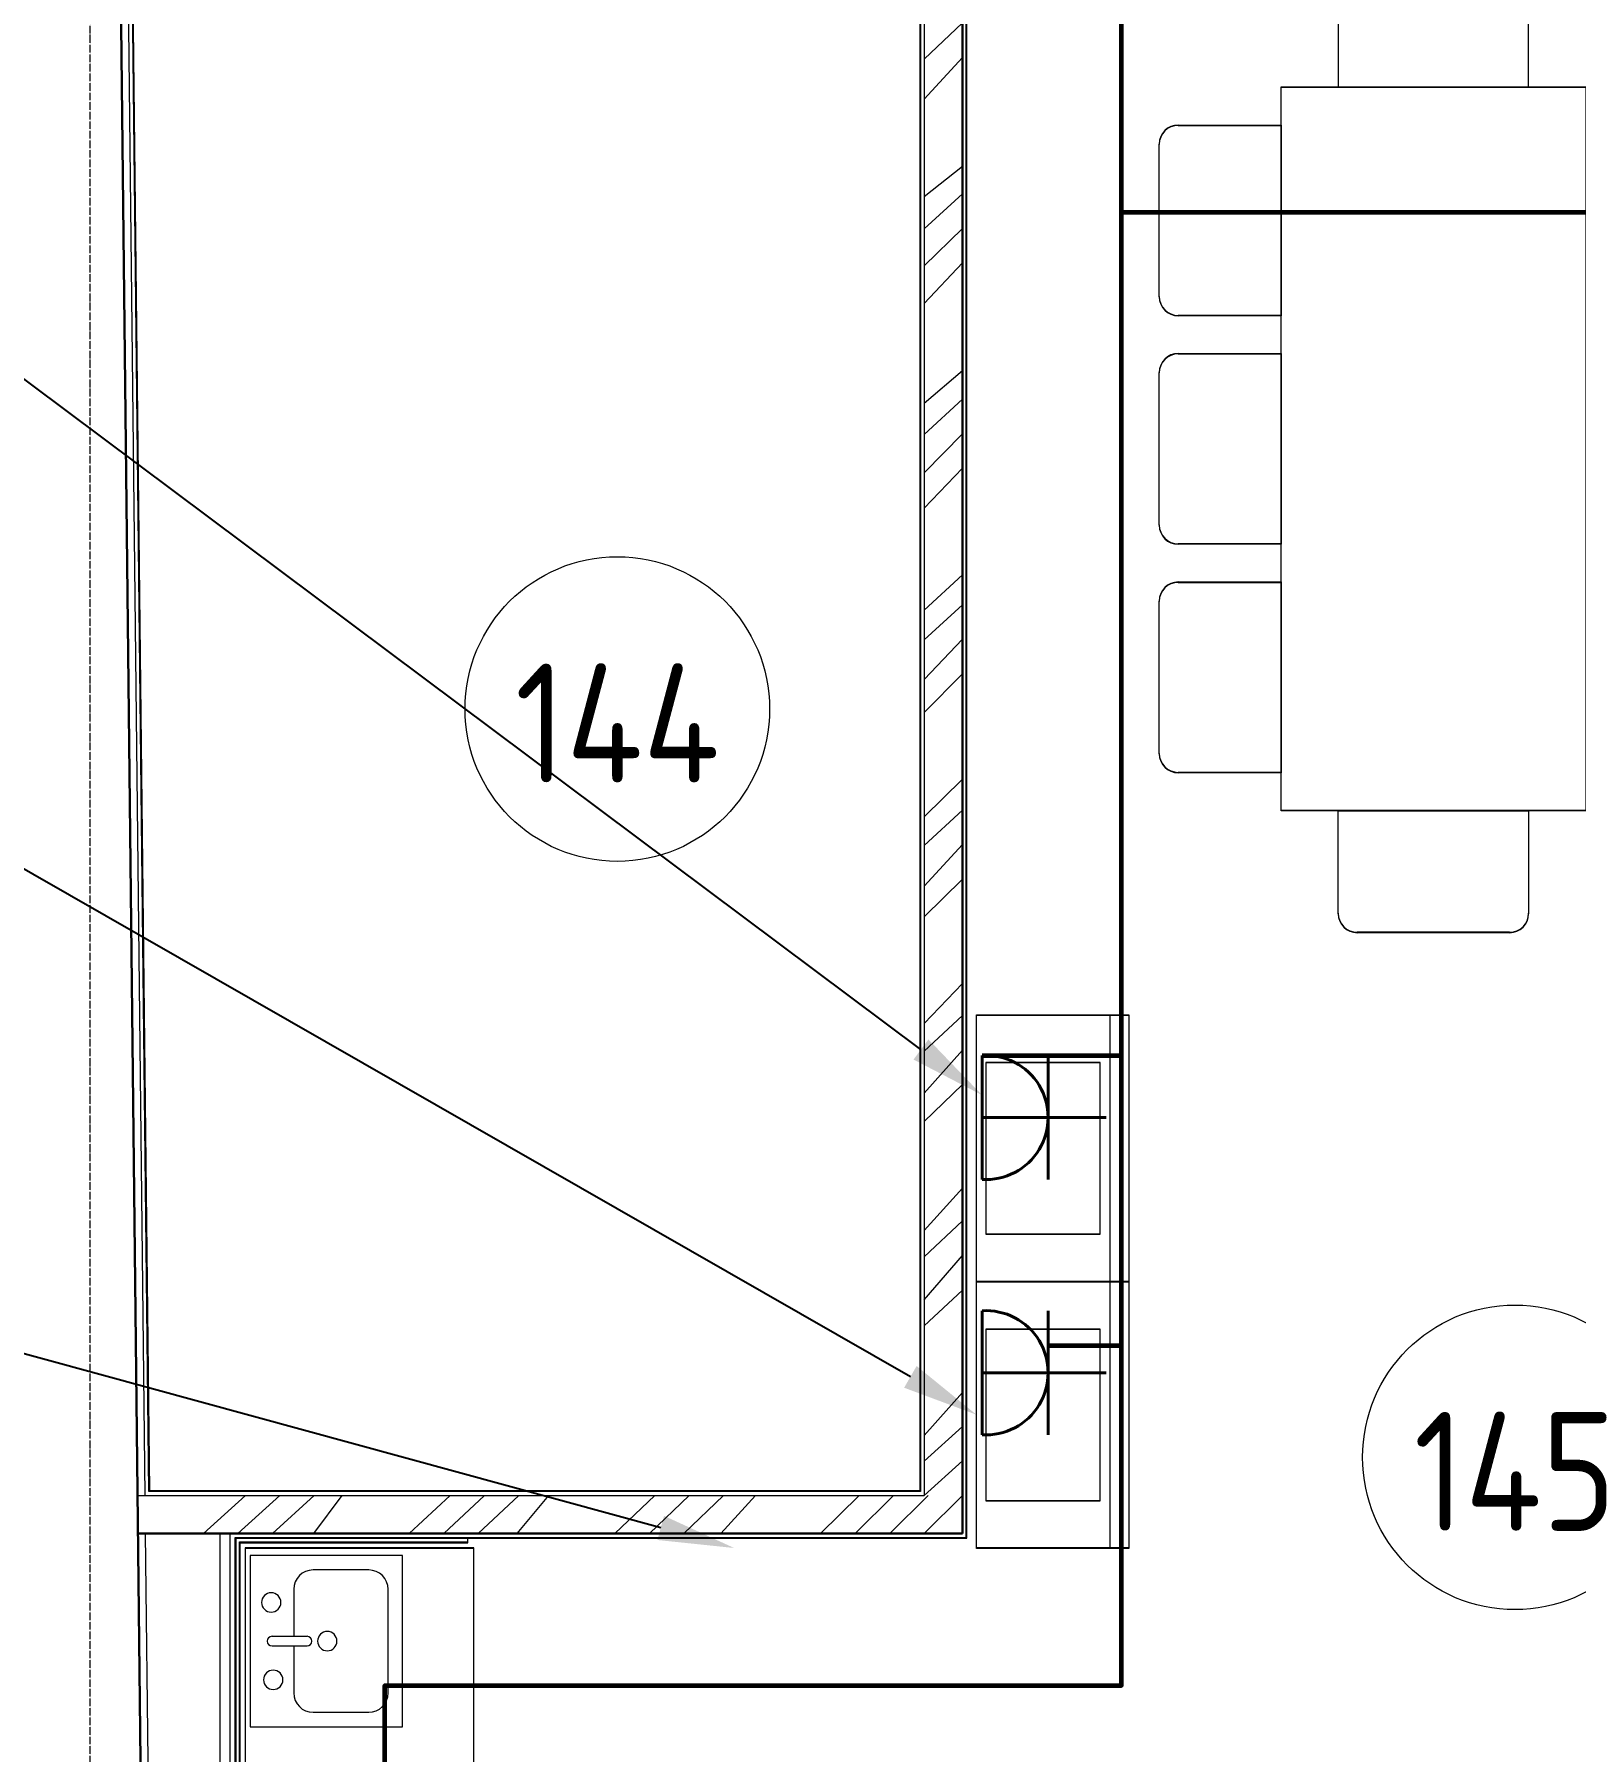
# Model space of a CAD drawing. Header units: millimetres. Extents: x -32 to 417638015, y -35 to 175284279.
# Drawn here: x 416306458 to 416310506, y 175234859 to 175239368 of the extents above; entities that cross this region are included whole.
import ezdxf
from ezdxf import colors
from ezdxf.entities.mleader import LeaderData, LeaderLine
from ezdxf.math import Vec2, Vec3

# ---------------------------------------------------------------- set-up
doc = ezdxf.new("R2010")
doc.units = ezdxf.units.MM
doc.linetypes.add('ADSK_Линия сетки', pattern=[25, 20, -2.5, 0, -2.5])
for name, color, linetype, lineweight in [('_ЭМ_гофра', 5, 'Continuous', 60), ('_ЭМ_ТХобщее_слой', 7, 'Continuous', 30), ('Аннотация', 7, 'Continuous', 18), ('Оси', 253, 'Continuous', 9), ('Сантехника', 7, 'Continuous', 18), ('Стены внутренние', 7, 'Continuous', 18), ('Стены несущие', 7, 'Continuous', 30), ('Стены отделка', 7, 'Continuous', 30), ('Стены штриховка', 7, 'Continuous', 9), ('ТХ', 5, 'Continuous', 0), ('ШТРИХОВКА', 252, 'Continuous', 15), ('ЭМ', 5, 'Continuous', 40)]:
    doc.layers.add(name, color=color, linetype=linetype, lineweight=lineweight)
doc.layers.add('_ЭМ_Надписи', color=7, linetype='Continuous')
doc.layers.add('ЭОМ_Лотки рабочие', color=5, linetype='Continuous')
doc.layers.add('Линии', color=7, linetype='Continuous', lineweight=9, true_color=0x00a600)
doc.styles.add('GOST Common', font='GOST_Common.ttf', dxfattribs={"width": 0.9, "height": 349.9999999999996})
doc.styles.add('ЭОМ', font='isocpeur.ttf', dxfattribs={"width": 0.85, "height": 250})
pattern_1 = [(45, (-31496.66335460375, 188.9018102923583), (-269.4076836320746, 269.4076836320746), []), (45, (-31406.86075460375, 188.9018102923583), (-269.4076836320746, 269.4076836320746), []), (45, (-31317.05815460374, 188.9018102923583), (-269.4076836320746, 269.4076836320746), []), (45, (-31227.25535460375, 188.9018102923583), (-269.4076836320746, 269.4076836320746), [])]

# ---------------------------------------------------------------- blocks, each defined once
blk = doc.blocks.new('ТХ 1 этаж.')
at = {"layer": 'ТХ', "color": 252, "true_color": 0x939598}
for p, q in [((51940.67886979587, 3727.579405125463), (51940.67886979587, 3027.579405125463)), ((51940.67886979587, 3027.579405125463), (51940.67886979587, 2327.579405125463))]:
    blk.add_line(p, q, dxfattribs=at)
for points in [[(52540.67886979587, 6434.316413370369), (52540.67886979587, 6164.316413370369), (53040.67886979587, 6164.316413370369), (53040.67886979587, 6434.316413370369)], [(52120.67886979587, 6064.316413370369), (52390.67886979587, 6064.316413370369), (52390.67886979587, 5564.316413370369), (52120.67886979587, 5564.316413370369)], [(52070.67886979587, 5614.316413370369), (52070.67886979587, 6014.316413370369)], [(52120.67886979587, 5464.316413370369), (52390.67886979587, 5464.316413370369), (52390.67886979587, 4964.316413370369), (52120.67886979587, 4964.316413370369)], [(52070.67886979587, 5014.316413370369), (52070.67886979587, 5414.316413370369)], [(52120.67886979587, 4864.316413370369), (52390.67886979587, 4864.316413370369), (52390.67886979587, 4364.316413370369), (52120.67886979587, 4364.316413370369)], [(52070.67886979587, 4414.316413370369), (52070.67886979587, 4814.316413370369)], [(52540.67886979587, 3994.316413370369), (52540.67886979587, 4264.316413370369), (53040.67886979587, 4264.316413370369), (53040.67886979587, 3994.316413370369)], [(52990.67886979587, 3944.316413370369), (52590.67886979587, 3944.316413370369)]]:
    blk.add_lwpolyline(points, dxfattribs=at)
for points in [[(52390.67886979587, 6164.316413370369), (53190.67886979587, 6164.316413370369), (53190.67886979587, 4264.316413370369), (52390.67886979587, 4264.316413370369)], [(51990.67886979587, 3727.579405125463), (51990.67886979587, 3027.579405125463), (51590.67886979587, 3027.579405125463), (51590.67886979587, 3727.579405125463)], [(51615.67886979587, 3602.579405125463), (51615.67886979587, 3152.579405125463), (51915.67886979587, 3152.579405125463), (51915.67886979587, 3602.579405125463)], [(51990.67886979587, 3027.579405125463), (51990.67886979587, 2327.579405125463), (51590.67886979587, 2327.579405125463), (51590.67886979587, 3027.579405125463)], [(51615.67886979587, 2902.579405125463), (51615.67886979587, 2452.579405125463), (51915.67886979587, 2452.579405125463), (51915.67886979587, 2902.579405125463)], [(49670.36059532553, 2327.579405125463), (49670.36059532553, -672.4205948745366), (50270.36059532553, -672.4205948745366), (50270.36059532553, 2327.579405125463)]]:
    blk.add_lwpolyline(points, close=True, dxfattribs=at)
for centre, start, end in [((52120.67886979587, 6014.316413370369), 90, 180), ((52120.67886979587, 5614.316413370369), 180, 270), ((52120.67886979587, 5414.316413370369), 90, 180), ((52120.67886979587, 5014.316413370369), 180, 270), ((52120.67886979587, 4814.316413370369), 90, 180), ((52120.67886979587, 4414.316413370369), 180, 270), ((52590.67886979587, 3994.316413370369), 180, 270), ((52990.67886979587, 3994.316413370369), 270, 0)]:
    blk.add_arc(centre, 50, start, end, dxfattribs=at)
blk = doc.blocks.new('1 этаж')
at = {"layer": 'Стены внутренние', "lineweight": 9}
h = blk.add_hatch(dxfattribs=at)
h.set_pattern_fill('ANSI34', color=8, scale=20)
h.set_pattern_definition(pattern_1)
h.paths.add_polyline_path([(42942.20057343825, 8780.912750964828), (42478.41892741737, 8780.912750964828), (42479.52747524111, 8680.91275096481), (42942.20057343825, 8680.91275096481)])
h.paths.add_polyline_path([(44597.20057343831, 4020.958765830193), (44697.20057343834, 4020.958765830193), (44697.20057343834, 8483.90181029179), (44597.20057343831, 8483.90181029179), (44597.20057343831, 4493.132939909465)])
h.paths.add_polyline_path([(45579.70057343837, 8680.91275096474), (45579.70057343837, 8780.912750964828), (44012.20057343825, 8780.912750964828), (44012.20057343825, 8680.91275096481), (44597.20057343831, 8680.91275096474), (44597.20057343831, 8483.90181029179), (44697.20057343834, 8483.901810291787), (44697.20057343834, 8680.91275096474)])
h = blk.add_hatch(dxfattribs=at)
h.set_pattern_fill('ANSI34', color=8, scale=20, style=0)
h.set_pattern_definition(pattern_1)
h.paths.add_polyline_path([(44697.20057343834, 3920.958765830208), (44697.20057343834, 4020.958765830193), (42531.18529373046, 4020.958765830184), (42532.2938415542, 3920.958765830223), (44597.20057343831, 3920.958765830208)])
at = {"layer": 'Линии', "color": 8}
for centre in [(43791.08931711828, 6086.040705512627), (46148.17851705244, 4121.052995956852)]:
    blk.add_circle(centre, 400, dxfattribs=at)
at = {"layer": 'Оси', "color": 8, "linetype": 'ADSK_Линия сетки'}
blk.add_line((42406.7659264767, -4162.595295516358), (42406.76592647674, 21955.21979350081), dxfattribs=at)
at = {"layer": 'Сантехника', "color": 8}
for p, q in [((42827.08229896797, 3863.377049634172), (42827.08229896797, 3413.377049634173)), ((43227.08229896797, 3863.377049634167), (42827.08229896797, 3863.377049634172)), ((43227.08229896796, 3863.377049634162), (42827.08229896797, 3863.377049634167)), ((42827.08229896797, 3863.377049634167), (42827.08229896797, 3413.377049634167)), ((43227.08229896797, 3413.377049634169), (43227.08229896797, 3863.377049634167)), ((43227.08229896796, 3413.377049634162), (43227.08229896796, 3863.377049634162)), ((43138.18229896797, 3825.277049634165), (42992.18229896799, 3825.277049634167)), ((42941.38229896798, 3774.477049634159), (42941.38229896797, 3651.077049634165)), ((43188.98229896797, 3502.277049634169), (43188.98229896797, 3774.477049634167)), ((42884.23229896797, 3651.077049634166), (42976.28229896797, 3651.077049634164)), ((42884.23229896797, 3625.677049634166), (42976.28229896797, 3625.677049634164)), ((42941.38229896798, 3625.677049634165), (42941.38229896797, 3502.277049634164)), ((42992.18229896796, 3451.477049634171), (43138.18229896796, 3451.477049634169)), ((42827.08229896797, 3413.377049634173), (43227.08229896797, 3413.377049634169)), ((42827.08229896797, 3413.377049634167), (43227.08229896796, 3413.377049634162))]:
    blk.add_line(p, q, dxfattribs=at)
for centre, radius, start, end in [((42992.18229896798, 3774.477049634158), 50.80000000000864, 90, 180), ((43138.18229896797, 3774.477049634168), 50.79999999999804, 0, 90), ((42882.11436776065, 3739.977049634165), 25.40000000000011, 90, 270), ((42882.11436776065, 3739.977049634165), 25.40000000000013, 270, 90), ((43029.42770008161, 3638.377049634164), 25.39999999999978, 90, 270), ((43029.42770008161, 3638.377049634164), 25.39999999999977, 270, 90), ((42884.23229896797, 3638.377049634165), 12.7, 90, 270), ((42976.28229896797, 3638.377049634164), 12.69999999999997, 270, 90), ((42887.31109252197, 3536.777049634166), 25.40000000000019, 90, 270), ((42887.31109252197, 3536.777049634166), 25.40000000000022, 270, 90), ((42992.18229896796, 3502.277049634163), 50.79999999999228, 180, 270), ((43138.18229896796, 3502.277049634169), 50.79999999999976, 270, 0)]:
    blk.add_arc(centre, radius, start, end, dxfattribs=at)
at = {"layer": 'Стены несущие', "color": 8}
for p, q in [((42546.19309529301, 2667.133406092822), (42473.95654233659, 9183.456058998392)), ((44697.20057343837, 3920.958765830208), (44697.20057343834, 8680.91275096474)), ((42532.2938415542, 3920.958765830208), (44697.20057343837, 3920.958765830208))]:
    blk.add_line(p, q, dxfattribs=at)
at = {"layer": 'Стены отделка', "color": 8, "lineweight": 9}
for p, q in [((42551.18652257102, 4020.958765830184), (42499.52870408166, 8680.91275096481)), ((44585.20057343831, 8668.912750964744), (44585.20057343831, 4032.958765830183)), ((44597.20057343831, 8680.91275096474), (44597.20057343831, 4020.958765830186)), ((44709.20057343837, 3910.958765830172), (44709.20057343837, 8668.912750964744)), ((42563.05423413648, 4032.958765830183), (42516.00966036762, 8276.760680507316)), ((42531.18529373046, 4020.958765830184), (44597.20057343831, 4020.958765830186)), ((44585.20057343828, 4032.958765830183), (42563.05423413651, 4032.958765830183)), ((42566.00648456207, 2684.0780581416), (42552.29507039476, 3920.958765830208)), ((42747.20057343825, 3895.958765830197), (42747.20057343825, 1753.805309120429)), ((42787.20057343825, 651.3043285265485), (42787.20057343825, 3910.958765830323)), ((42788.88229896798, 3908.958765830208), (42788.88229896798, 651.2925528096021)), ((42788.88229896798, 3908.958765830208), (44707.20057343831, 3908.958765830208)), ((42800.88229896798, 1478.377049634164), (42800.88229896798, 3896.958765830208)), ((42800.88229896795, 3896.958765830208), (43398.88229896798, 3896.958765830208))]:
    blk.add_line(p, q, dxfattribs=at)
at = {"layer": 'Стены штриховка', "color": 8}
for p, q in [((44587.20057343831, 8670.912750964777), (44587.20057343831, 4030.958765830217)), ((44707.20057343831, 3908.958765830208), (44707.20057343831, 8670.912750964777)), ((42561.07628220893, 4030.958765830148), (42513.98736652706, 8278.760680507283)), ((44587.20057343831, 4030.958765830148), (42561.0762822089, 4030.958765830148)), ((42747.20057343825, 3920.958765830208), (42747.20057343825, 3895.958765830197)), ((42774.20057343828, 651.3043285265485), (42774.20057343825, 3920.958765830208)), ((42787.20057343825, 3910.958765830323), (44709.20057343837, 3910.958765830172)), ((42798.882298968, 1478.377049634164), (42798.88229896798, 3898.958765830321)), ((42798.88229896798, 3898.958765830321), (43398.88229896798, 3898.958765830273)), ((43398.88229896798, 3896.958765830208), (43398.88229896798, 3908.958765830208)), ((44707.20057343831, 3908.958765830208), (44709.20057343837, 3908.958765830208)), ((44709.20057343837, 3908.958765830208), (44709.20057343837, 3910.958765830172))]:
    blk.add_line(p, q, dxfattribs=at)
at = {"layer": 'ЭОМ_Лотки рабочие'}
blk.add_blockref('ТХ 1 этаж.', (-6856.491728035588, 1554.379405807718), dxfattribs=at)
at = {"layer": 'Аннотация', "color": 8, "lineweight": 9, "char_height": 312.5000000000001, "width": 520.2111192702771, "attachment_point": 5, "line_spacing_factor": 1.022765581104984, "style": 'GOST Common'}
for s, insert in [('144', (43791.08931711828, 6049.092585253995)), ('145', (46148.17851705244, 4084.104875698336))]:
    blk.add_mtext(s, dxfattribs=dict(at, insert=insert))
blk = doc.blocks.new('_ЭМ_ТХ2_1этаж')
at = {"layer": 'ТХ', "color": 252, "true_color": 0x939598}
for p, q in [((163088.5697493191, -65465.93186383575), (163088.5697493191, -66165.93186383575)), ((163088.5697493191, -66165.93186383575), (163088.5697493191, -66865.93186383575))]:
    blk.add_line(p, q, dxfattribs=at)
for points in [[(163688.5697493191, -62759.19485559082), (163688.5697493191, -63029.19485559082), (164188.5697493191, -63029.19485559082), (164188.5697493191, -62759.19485559082)], [(163268.5697493191, -63129.19485559082), (163538.5697493191, -63129.19485559082), (163538.5697493191, -63629.19485559082), (163268.5697493191, -63629.19485559082)], [(163218.5697493191, -63579.19485559082), (163218.5697493191, -63179.19485559082)], [(163268.5697493191, -63729.19485559082), (163538.5697493191, -63729.19485559082), (163538.5697493191, -64229.19485559082), (163268.5697493191, -64229.19485559082)], [(163218.5697493191, -64179.19485559082), (163218.5697493191, -63779.19485559082)], [(163268.5697493191, -64329.19485559082), (163538.5697493191, -64329.19485559082), (163538.5697493191, -64829.19485559082), (163268.5697493191, -64829.19485559082)], [(163218.5697493191, -64779.19485559082), (163218.5697493191, -64379.19485559082)], [(163688.5697493191, -65199.19485559082), (163688.5697493191, -64929.19485559082), (164188.5697493191, -64929.19485559082), (164188.5697493191, -65199.19485559082)], [(164138.5697493191, -65249.19485559082), (163738.5697493191, -65249.19485559082)]]:
    blk.add_lwpolyline(points, dxfattribs=at)
for points in [[(163538.5697493191, -63029.19485559082), (164338.5697493191, -63029.19485559082), (164338.5697493191, -64929.19485559082), (163538.5697493191, -64929.19485559082)], [(163138.5697493191, -65465.93186383575), (163138.5697493191, -66165.93186383575), (162738.5697493191, -66165.93186383575), (162738.5697493191, -65465.93186383575)], [(162763.5697493191, -65590.93186383575), (162763.5697493191, -66040.93186383575), (163063.5697493191, -66040.93186383575), (163063.5697493191, -65590.93186383575)], [(163138.5697493191, -66165.93186383575), (163138.5697493191, -66865.93186383575), (162738.5697493191, -66865.93186383575), (162738.5697493191, -66165.93186383575)], [(162763.5697493191, -66290.93186383575), (162763.5697493191, -66740.93186383575), (163063.5697493191, -66740.93186383575), (163063.5697493191, -66290.93186383575)], [(160818.2514748488, -66865.93186383575), (160818.2514748488, -69865.93186383575), (161418.2514748488, -69865.93186383575), (161418.2514748488, -66865.93186383575)]]:
    blk.add_lwpolyline(points, close=True, dxfattribs=at)
for centre, start, end in [((163268.5697493191, -63179.19485559082), 90, 180), ((163268.5697493191, -63579.19485559082), 180, 270), ((163268.5697493191, -63779.19485559082), 90, 180), ((163268.5697493191, -64179.19485559082), 180, 270), ((163268.5697493191, -64379.19485559082), 90, 180), ((163268.5697493191, -64779.19485559082), 180, 270), ((163738.5697493191, -65199.19485559082), 180, 270), ((164138.5697493191, -65199.19485559082), 270, 0)]:
    blk.add_arc(centre, 50, start, end, dxfattribs=at)
blk = doc.blocks.new('1м розетка IP20')
at = {"layer": 'ЭМ', "color": 5}
for p, q in [((-10.46755168188247, 162.7321568910265), (-10.46755168192612, -162.7321568912412)), ((163.0684657593665, 162.7321568816078), (163.0684657593374, -162.7321569010965)), ((-10.46755168189702, -1.091393642127514e-10), (315.4856732268672, -3.637978807091713e-11))]:
    blk.add_line(p, q, dxfattribs=at)
blk.add_arc((0, 0), 163.0684657580474, 266.3195877734414, 93.6804122265587, dxfattribs=at)

msp = doc.modelspace()

# ---------------------------------------------------------------- linework, layer by layer
at = {"layer": '_ЭМ_гофра', "linetype": 'ByBlock'}
for points in [[(416307378.4437426, 175232670.9396499), (416307378.4437426, 175235032.7366051), (416309313.2707364, 175235032.7366051), (416309313.2707364, 175243408.5324271)], [(416312682.7100022, 175238900.9043554), (416309313.2707364, 175238900.9043554)], [(416308946.8206804, 175236687.0564258), (416309313.2707364, 175236687.0564258)], [(416309122.7862001, 175235925.7621603), (416309313.2707364, 175235925.7621603)]]:
    msp.add_lwpolyline(points, dxfattribs=at)

# ---------------------------------------------------------------- block references
at = {"layer": '_ЭМ_ТХобщее_слой', "lineweight": 50}
msp.add_blockref('_ЭМ_ТХ2_1этаж', (416146193.7251987, 175302259.5538031), dxfattribs=at)
at = {"layer": 'ШТРИХОВКА'}
msp.add_blockref('1 этаж', (416264198.1010904, 175231510.6631508), dxfattribs=at)
at = {"layer": 'ЭМ'}
for p in [(416308957.2882321, 175236524.2770291), (416308957.2882321, 175235853.8312176)]:
    msp.add_blockref('1м розетка IP20', p, dxfattribs=at)

# ---------------------------------------------------------------- leaders
at = {"layer": '_ЭМ_Надписи', "color": 7, "ltscale": 5}
ml = msp.add_multileader_mtext('Standard', dxfattribs=at)
ml.set_content('{\\fGOST Common|b0|i0|c204|p34;\\W0.9;\\C256;1ЩРС-2\\fISOCPEUR|b0|i0|c204|p34;\\W0.85; Гр.9\\P\\pxql;МФУ\\P\\fGOST Common|b0|i0|c0|p34;\\W0.9;h=\\fGOST Common|b0|i0|c204|p34;0\\fGOST Common|b0|i0|c0|p34;.\\fGOST Common|b0|i0|c204|p34;3м}', color=1, style='ЭОМ')
ml.set_leader_properties()
ml.build(insert=Vec2(0, 0))
ml.multileader.update_dxf_attribs({"text_left_attachment_type": 6, "text_right_attachment_type": 6, "dogleg_length": 0, "arrow_head_size": 200})
ctx = ml.context
ctx.base_point, ctx.char_height, ctx.arrow_head_size, ctx.landing_gap_size, ctx.plane_origin = Vec3(416303773.6823702, 175239248.5804083), 250, 200, 0, Vec3(416284720.8825488, 175250354.403154)
ctx.left_attachment, ctx.right_attachment = 6, 6
notes = []
notes.append((ctx, [(1, (1, 1, 0), (416305379.9323702, 175239248.5804083), (-1, 0), 0, [(0, [(416308946.8206804, 175236582.9490151)], 0, [])])]))
ctx.mtext.insert, ctx.mtext.width, ctx.mtext.defined_height, ctx.mtext.flow_direction = Vec3(416303773.6823702, 175239548.5804083), 2073.809115969734, 3332.490083824349, 5
ml = msp.add_multileader_mtext('Standard', dxfattribs=at)
ml.set_content('{\\fGOST Common|b0|i0|c204|p34;\\W0.9;\\C256;1ЩРС-2\\fISOCPEUR|b0|i0|c204|p34;\\W0.85; Гр.10\\P\\pxql;МФУ\\P\\fGOST Common|b0|i0|c0|p34;\\W0.9;h=\\fGOST Common|b0|i0|c204|p34;0\\fGOST Common|b0|i0|c0|p34;.\\fGOST Common|b0|i0|c204|p34;3м}', color=1, style='ЭОМ')
ml.set_leader_properties()
ml.build(insert=Vec2(0, 0))
ml.multileader.update_dxf_attribs({"text_left_attachment_type": 6, "text_right_attachment_type": 6, "dogleg_length": 0, "arrow_head_size": 200})
ctx = ml.context
ctx.base_point, ctx.char_height, ctx.arrow_head_size, ctx.landing_gap_size, ctx.plane_origin = Vec3(416303685.8187052, 175237767.75397), 250, 200, 0, Vec3(416284706.3568164, 175249515.0760781)
ctx.left_attachment, ctx.right_attachment = 6, 6
notes.append((ctx, [(1, (1, 1, 0), (416305398.3187052, 175237767.75397), (-1, 0), 0, [(0, [(416308932.294948, 175235743.6219392)], 0, [])])]))
ctx.mtext.insert, ctx.mtext.width, ctx.mtext.defined_height, ctx.mtext.flow_direction = Vec3(416303685.8187052, 175238067.75397), 2073.809115969734, 545.6159617257083, 5
ml = msp.add_multileader_mtext('Standard', dxfattribs=at)
ml.set_content('{\\fGOST Common|b0|i0|c204|p34;\\W0.9;\\C256;1ЩРС-2\\fISOCPEUR|b0|i0|c204|p34;\\W0.85; Гр.10\\PРезерв\\P\\pxql;\\fGOST Common|b0|i0|c0|p34;\\W0.9;h=\\fGOST Common|b0|i0|c204|p34;1\\fGOST Common|b0|i0|c0|p34;.\\fGOST Common|b0|i0|c204|p34;8м}', color=1, style='ЭОМ')
ml.set_leader_properties()
ml.build(insert=Vec2(0, 0))
ml.multileader.update_dxf_attribs({"text_left_attachment_type": 6, "text_right_attachment_type": 6, "dogleg_length": 0, "arrow_head_size": 200})
ctx = ml.context
ctx.base_point, ctx.char_height, ctx.arrow_head_size, ctx.landing_gap_size, ctx.plane_origin = Vec3(416303717.1853015, 175236177.2707138, -64.26463315267222), 250, 200, 0, Vec3(416284070.098751, 175249165.056281, -64.26463315267222)
ctx.left_attachment, ctx.right_attachment = 6, 6
notes.append((ctx, [(1, (1, 1, 0), (416305429.6853015, 175236177.2707138, -64.26463315267222), (-1, 0), 0, [(0, [(416308296.0368826, 175235393.6021421, -64.26463315267222)], 0, [])])]))
ctx.mtext.insert, ctx.mtext.width, ctx.mtext.defined_height, ctx.mtext.flow_direction = Vec3(416303717.1853015, 175236477.2707138, -64.26463315267222), 3034.142162800924, 545.6159617257083, 5
for ctx, leaders in notes:
    for number, flags, end, landing, length, lines in leaders:
        leader = LeaderData()
        leader.index, (leader.has_last_leader_line, leader.has_dogleg_vector, leader.attachment_direction) = number, flags
        leader.last_leader_point, leader.dogleg_vector, leader.dogleg_length = Vec3(end), Vec3(landing), length
        for number, points, colour, breaks in lines:
            line = LeaderLine()
            line.index, line.vertices, line.color, line.breaks = number, Vec3.list(points), colors.encode_raw_color(colour), breaks
            leader.lines.append(line)
        ctx.leaders.append(leader)

doc.saveas('drawing.dxf')
